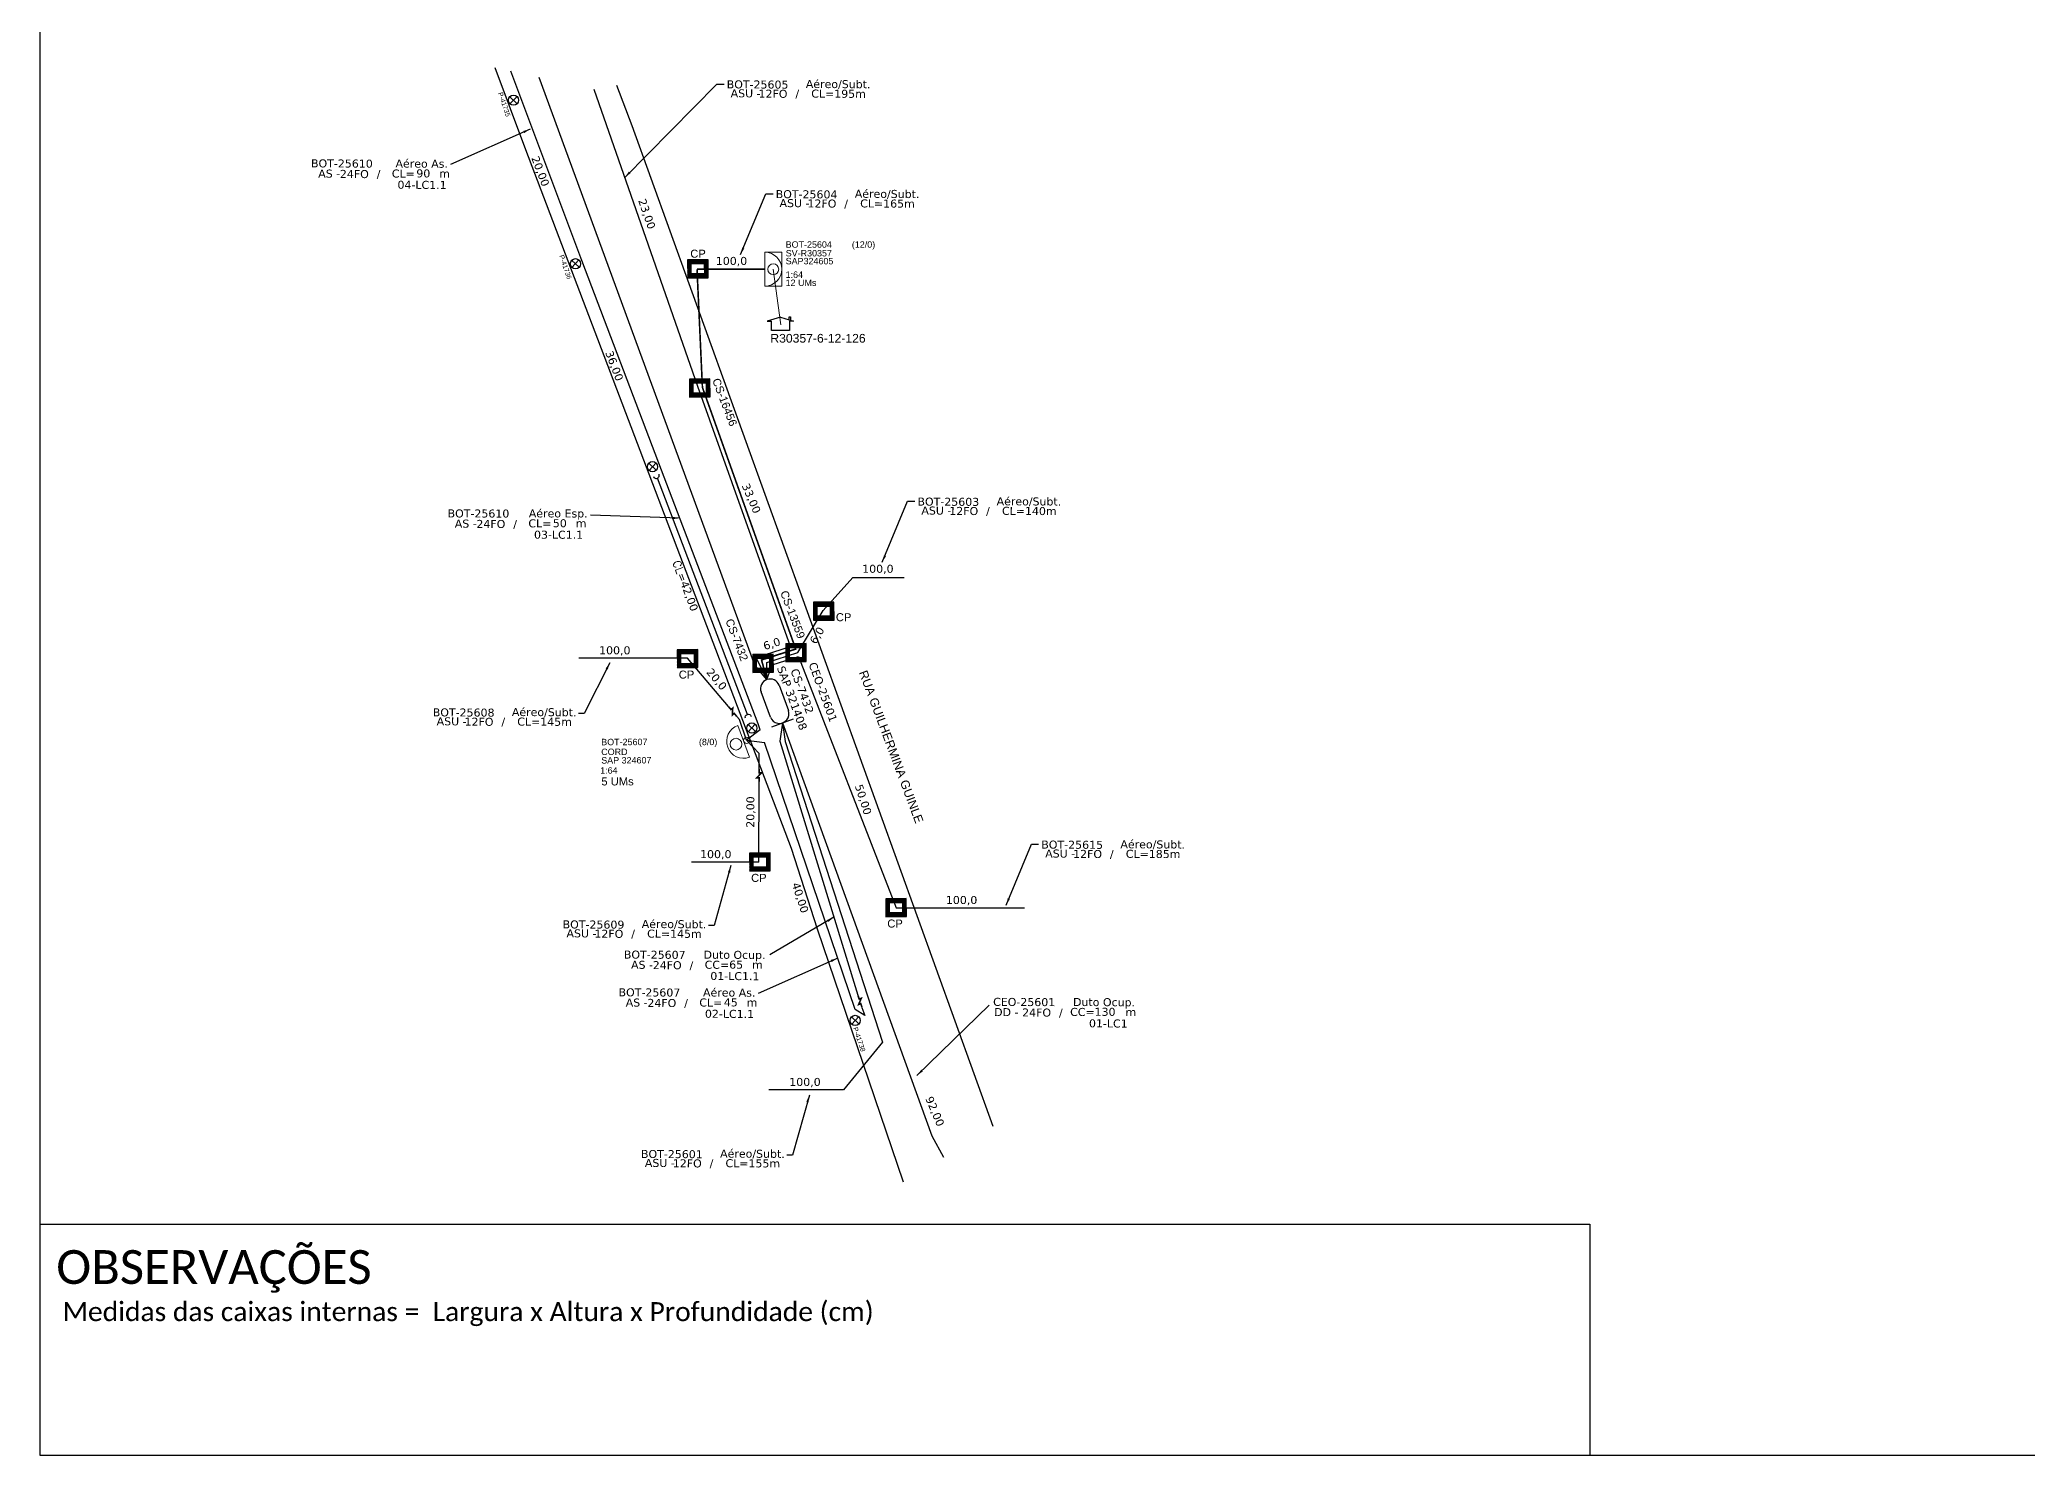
# Model space of a CAD drawing. Extents: x -89 to 749, y 705 to 1299.
# Drawn here: x -89.3 to 330, y 705 to 1003.7 of the extents above; entities that cross this region are included whole.
import ezdxf
from ezdxf.enums import TextEntityAlignment as Align

# ---------------------------------------------------------------- set-up
doc = ezdxf.new("R2010")
doc.units = 0
for name, color, linetype in [('10.1-Caixas Subterrâneas', 5, 'Continuous'), ('20.4-CEOS', 1, 'Continuous'), ('20.5-CEO', 1, 'Continuous'), ('CAP a instalar', 1, 'Continuous'), ('celulas gpon', 7, 'Continuous'), ('label_cabos', 7, 'Continuous'), ('Legenda', 1, 'Continuous'), ('locais legendas', 7, 'Continuous'), ('QUADRA', 7, 'Continuous'), ('Subida Lateral', 5, 'Continuous'), ('surveys', 7, 'Continuous'), ('surveys legendas', 7, 'Continuous')]:
    doc.layers.add(name, color=color, linetype=linetype)
for name, color, linetype, lineweight in [("20.0-LEGENDA DOS CDO'S", 1, 'Continuous', 0), ('20.1-CDO_INTERIOR', 1, 'Continuous', 0), ('20.2-CDO_POSTE', 1, 'Continuous', 5), ('20.6-CORDOALHA_SUPORTE', 7, 'Continuous', 25), ('CORDOALHA_SUPORTE', 7, 'Continuous', 25), ('Segmento Logradouro Texto', 7, 'Continuous', 0)]:
    doc.layers.add(name, color=color, linetype=linetype, lineweight=lineweight)
doc.layers.add('DROP DE CLIENTE', color=140, linetype='Continuous', plot=False)
doc.layers.add('EXTRA', color=50, linetype='Continuous', plot=False)
doc.styles.add('ARIAL', font='arial.ttf')
doc.styles.add('DIGICADE', font='arial.ttf')
doc.styles.add('ROMANS', font='romans')
doc.styles.add('siredit', font='verdana.ttf')
doc.styles.get("Standard").update_dxf_attribs({"font": 'arial.ttf'})
doc.styles.add('WMF-Calibri0', font='calibri.ttf')
doc.linetypes.add('FENCELINE1', pattern='A,0.25,-0.1,[133,ltypeshp.shx,S=0.1,R=0,X=-0.1,Y=0],-0.1,1', length=1.45)
doc.dimstyles.new('ISO-25', dxfattribs={"dimtxt": 2.5, "dimasz": 2.5, "dimexe": 1.25, "dimexo": 0.625, "dimtad": 1, "dimtxsty": 'Standard', "dimcen": 2.5, "dimadec": 0, "dimazin": 0, "dimtfac": 1, "dimtmove": 0, "dimatfit": 3, "dimfxl": 0, "dimarcsym": 0})

# ---------------------------------------------------------------- blocks, each defined once
blk = doc.blocks.new('SURVEY_SURVEY')
for p, q in [((0, 0.0000152), (-0.0000151, 0.0000108)), ((-0.0000151, 0.0000108), (-0.0000104, 0.0000108)), ((-0.0000103, 0), (-0.0000103, 0.0000108)), ((0.0000103, 0), (-0.0000103, 0)), ((0, 0.0000152), (0.0000151, 0.0000108)), ((0.0000101, 0.0000159), (0.0000117, 0.0000159)), ((0.0000101, 0.0000123), (0.0000101, 0.0000159)), ((0.0000151, 0.0000108), (0.0000103, 0.0000108)), ((0.0000103, 0.0000108), (0.0000103, 0)), ((0.0000117, 0.0000159), (0.0000117, 0.0000119))]:
    blk.add_line(p, q)
blk = doc.blocks.new('*U66')
at = {"color": 0}
blk.add_line((2.14, -0.58), (-2.1, -0.68), dxfattribs=at)
for centre, radius in [((0, 0.38), 0.733), ((0.03, -1.03), 0.393)]:
    blk.add_circle(centre, radius, dxfattribs=at)
blk.add_arc((0.02, -0.63), 2.12, 1.3782, 181.3782, dxfattribs=at)
blk = doc.blocks.new('Inst CDOE-8 CAIXA DIST OPT CDOE 48F_8D C_SPL OPTAP')
at = {"layer": "20.0-LEGENDA DOS CDO'S", "color": 0, "style": 'ARIAL'}
for tag, p, height in [('FID', (0.12, 5.25), 0.8), ('1:XX', (-0.01, 1.7), 0.8), ('SAP', (0.12, 2.96), 0.8), ('CORDOALHA', (0.12, 4.02), 0.8), ('UMS', (0.14, 0.22), 1)]:
    blk.add_attdef(tag, p, '', height=height, rotation=0.118, dxfattribs=at)
at = {"layer": "20.0-LEGENDA DOS CDO'S", "color": 0}
for tag, p, style, flags in [('ID_ATIVIDADE', (0.12, 6.47), 'ARIAL', 3), ('FATOR', (7.92, 6.47), 'ARIAL', 1), ('QTDE', (0.23, -0.97), 'DIGICADE', 3)]:
    blk.add_attdef(tag, p, '', height=0.8, rotation=0.118, dxfattribs=dict(at, style=style, flags=flags))
at = {"layer": "20.0-LEGENDA DOS CDO'S", "color": 0, "style": 'ARIAL'}
blk.add_attdef('FIBRAS_UTILIZADAS', text='', height=0.8, rotation=0.118, dxfattribs=at).set_placement((13.48, 5.26), align=Align.CENTER)
blk = doc.blocks.new('*X58')
at = {"color": 0, "linetype": 'Continuous'}
for p, q in [((-1.25, 0.34099), (-0.49099, 1.1)), ((-1.25, 0.517767), (-0.667767, 1.1)), ((-1.25, 0.694544), (-0.844544, 1.1)), ((-1.25, 0.87132), (-1.02132, 1.1)), ((-1.25, 1.048097), (-1.198097, 1.1)), ((-1.25, 0.164214), (-0.8035, 0.610714)), ((-1.25, -0.012563), (-0.8035, 0.433937)), ((-1.25, -0.18934), (-0.8035, 0.25716)), ((-1.25, -0.366117), (-0.8035, 0.080383)), ((-0.789214, 0.625), (-0.314214, 1.1)), ((-0.612437, 0.625), (-0.137437, 1.1)), ((-0.43566, 0.625), (0.03934, 1.1)), ((-0.258883, 0.625), (0.216117, 1.1)), ((-0.082107, 0.625), (0.392893, 1.1)), ((0.09467, 0.625), (0.56967, 1.1)), ((0.271447, 0.625), (0.746447, 1.1)), ((0.448223, 0.625), (0.923223, 1.1)), ((0.625, 0.625), (1.1, 1.1)), ((0.801777, 0.625), (1.25, 1.073223)), ((0.8035, 0.449947), (1.25, 0.896447)), ((0.8035, 0.27317), (1.25, 0.71967)), ((0.8035, 0.096393), (1.25, 0.542893)), ((0.8035, -0.080383), (1.25, 0.366117)), ((0.8035, -0.25716), (1.25, 0.18934)), ((0.8035, -0.433937), (1.25, 0.012563)), ((-1.25, -0.542893), (-0.8035, -0.096393)), ((-1.25, -0.71967), (-0.8035, -0.27317)), ((-1.25, -0.896447), (-0.8035, -0.449947)), ((-1.25, -1.073223), (-0.801777, -0.625)), ((-1.1, -1.1), (-0.625, -0.625)), ((-0.923223, -1.1), (-0.448223, -0.625)), ((-0.746447, -1.1), (-0.271447, -0.625)), ((-0.56967, -1.1), (-0.09467, -0.625)), ((-0.392893, -1.1), (0.082107, -0.625)), ((-0.216117, -1.1), (0.258883, -0.625)), ((-0.03934, -1.1), (0.43566, -0.625)), ((0.137437, -1.1), (0.612437, -0.625)), ((0.314214, -1.1), (0.789214, -0.625)), ((0.49099, -1.1), (1.25, -0.34099)), ((0.667767, -1.1), (1.25, -0.517767)), ((0.8035, -0.610714), (1.25, -0.164214)), ((0.844544, -1.1), (1.25, -0.694544)), ((1.02132, -1.1), (1.25, -0.87132)), ((1.198097, -1.1), (1.25, -1.048097))]:
    blk.add_line(p, q, dxfattribs=at)
blk = doc.blocks.new('MANHOLE_MQ')
at = {"color": 0, "linetype": 'Continuous'}
for p, q in [((0.0000062, 0.0000057), (-0.0000063, 0.0000057)), ((-0.0000063, 0.0000057), (-0.0000063, -0.0000053)), ((-0.000004, 0.0000033), (0.000004, 0.0000033)), ((-0.000004, -0.0000029), (-0.000004, 0.0000033)), ((0.000004, 0.0000033), (0.000004, -0.0000029)), ((0.0000062, -0.0000053), (0.0000062, 0.0000057)), ((-0.0000063, -0.0000053), (0.0000062, -0.0000053)), ((0.000004, -0.0000029), (-0.000004, -0.0000029)), ((0.000004, -0.0000029), (0.000004, -0.0000029))]:
    blk.add_line(p, q, dxfattribs=at)
at = {"color": 0, "linetype": 'Continuous', "xscale": 5e-06, "yscale": 5e-06, "zscale": 1e-05}
blk.add_blockref('*X58', (0, 0.0000002), dxfattribs=at)
blk = doc.blocks.new('Inst CB DT OCUP CFOA-SM-DD-G-24')
at = {"layer": 'label_cabos', "color": 0, "style": 'siredit'}
for tag, flags, p in [('ID_ATIVIDADE', 3, (1.31, 2.67)), ('FATOR', 1, (11.56, 2.55))]:
    blk.add_attdef(tag, text='', height=1, rotation=359.69, dxfattribs=dict(at, flags=flags)).set_placement(p, align=Align.MIDDLE_CENTER)
for tag, p in [('TIPO_CABO', (1.11, 0)), ('DESTINO_CABO', (3.13, 1.26)), ('CABO', (4.69, -0.05)), ('/', (7.71, -0.05)), ('LANCE', (10.41, 0.02)), ('TIPO_CABO', (13.11, 1.24)), ('UND', (16.46, 0)), ('FID', (13.65, -1.41))]:
    blk.add_attdef(tag, text='', height=1, rotation=359.69, dxfattribs=at).set_placement(p, align=Align.MIDDLE_CENTER)
blk.add_attdef('QTDE', (11.93, -0.45), '', height=1, rotation=359.69, dxfattribs=at)
blk = doc.blocks.new('LEGENDA DOS CABOS')
at = {"layer": 'EXTRA', "color": 0, "style": 'siredit'}
for tag, p in [('ID', (4.6, 0.97)), ('XX', (9.03, 0.97))]:
    blk.add_attdef(tag, text='', height=0.48, rotation=359.69, dxfattribs=at).set_placement(p, align=Align.MIDDLE_CENTER)
at = {"layer": 'Legenda', "color": 0, "style": 'siredit'}
for tag, p in [('TIPO_CABO', (1.31, 0)), ('CABO', (4.69, -0.05)), ('/', (6.81, -0.05)), ('METROS', (10.03, -0.05))]:
    blk.add_attdef(tag, text='', height=0.8, rotation=359.69, dxfattribs=at).set_placement(p, align=Align.MIDDLE_CENTER)
blk = doc.blocks.new('Inst CB ESP CFOA-SM-AS-80-TS-24')
at = {"layer": 'label_cabos', "color": 0, "style": 'siredit'}
for tag, flags, p in [('ID_ATIVIDADE', 3, (1.31, 2.67)), ('FATOR', 1, (11.56, 2.55))]:
    blk.add_attdef(tag, text='', height=1, rotation=359.69, dxfattribs=dict(at, flags=flags)).set_placement(p, align=Align.MIDDLE_CENTER)
for tag, p in [('TIPO_CABO', (1.76, 0)), ('DESTINO_CABO', (3.13, 1.26)), ('CABO', (4.69, -0.05)), ('/', (7.71, -0.05)), ('LANCE', (10.81, 0)), ('TIPO_CABO', (13.11, 1.24)), ('UND', (15.96, 0)), ('FID', (13.15, -1.41))]:
    blk.add_attdef(tag, text='', height=1, rotation=359.69, dxfattribs=at).set_placement(p, align=Align.MIDDLE_CENTER)
blk.add_attdef('QTDE', (12.43, -0.47), '', height=1, rotation=359.69, dxfattribs=at)
blk = doc.blocks.new('Inst CB AS CFOA-SM-AS-80-TS-24')
at = {"layer": 'label_cabos', "color": 0, "style": 'siredit'}
for tag, flags, p in [('ID_ATIVIDADE', 3, (1.31, 2.67)), ('FATOR', 1, (11.56, 2.55))]:
    blk.add_attdef(tag, text='', height=1, rotation=359.69, dxfattribs=dict(at, flags=flags)).set_placement(p, align=Align.MIDDLE_CENTER)
for tag, p in [('TIPO_CABO', (1.76, 0)), ('DESTINO_CABO', (3.13, 1.26)), ('CABO', (4.69, -0.05)), ('/', (7.71, -0.05)), ('LANCE', (10.81, 0)), ('TIPO_CABO', (13.11, 1.24)), ('UND', (15.96, 0)), ('FID', (13.15, -1.41))]:
    blk.add_attdef(tag, text='', height=1, rotation=359.69, dxfattribs=at).set_placement(p, align=Align.MIDDLE_CENTER)
blk.add_attdef('QTDE', (12.43, -0.47), '', height=1, rotation=359.69, dxfattribs=at)
blk = doc.blocks.new('Inst CORD ALUMINIO 4.8 MM 3F(sem recursos)')
at = {"layer": '20.6-CORDOALHA_SUPORTE', "color": 0, "lineweight": 0, "style": 'ROMANS'}
blk.add_attdef('LANCE', text='', height=1, dxfattribs=at).set_placement((-0.54, -2.21), align=Align.RIGHT)
at = {"layer": '20.6-CORDOALHA_SUPORTE', "color": 0, "style": 'siredit'}
blk.add_attdef('QTDE', (-0.54, -2.21), '', height=1, rotation=359.69, dxfattribs=at)
at = {"layer": '20.6-CORDOALHA_SUPORTE', "color": 0, "lineweight": 0, "style": 'ROMANS'}
for tag, p, flags in [('FATOR', (-5.2, -4.44), 3), ('ID_ATIVIDADE', (-5.2, -6.67), 3), ('FID', (-5.2, -8.9), 1)]:
    blk.add_attdef(tag, p, '', height=1, dxfattribs=dict(at, flags=flags))
blk = doc.blocks.new('Inst CB DT OCUP CFOA-SM-AS-80-TS-24')
at = {"layer": 'label_cabos', "color": 0, "style": 'siredit'}
for tag, flags, p in [('ID_ATIVIDADE', 3, (1.31, 2.67)), ('FATOR', 1, (11.56, 2.55))]:
    blk.add_attdef(tag, text='', height=1, rotation=359.69, dxfattribs=dict(at, flags=flags)).set_placement(p, align=Align.MIDDLE_CENTER)
for tag, p in [('TIPO_CABO', (1.76, 0)), ('DESTINO_CABO', (3.13, 1.26)), ('CABO', (4.69, -0.05)), ('/', (7.71, -0.05)), ('LANCE', (10.91, 0)), ('TIPO_CABO', (13.11, 1.24)), ('UND', (15.96, 0)), ('FID', (13.15, -1.41))]:
    blk.add_attdef(tag, text='', height=1, rotation=359.69, dxfattribs=at).set_placement(p, align=Align.MIDDLE_CENTER)
blk.add_attdef('QTDE', (12.43, -0.47), '', height=1, rotation=359.69, dxfattribs=at)

msp = doc.modelspace()

# ---------------------------------------------------------------- linework, layer by layer
at = {"color": 1}
for p, q in [((9.83, 991.68), (11.42, 990.2)), ((11.37, 991.73), (9.88, 990.15)), ((22.89, 957.18), (24.48, 955.69)), ((24.42, 957.23), (22.94, 955.64)), ((39.16, 914.35), (40.74, 912.87)), ((40.69, 914.41), (39.21, 912.82)), ((60.1, 859.21), (61.69, 857.73)), ((61.64, 859.26), (60.16, 857.67)), ((81.92, 797.52), (83.51, 796.04)), ((83.46, 797.58), (81.97, 795.99))]:
    msp.add_line(p, q, dxfattribs=at)
msp.add_lwpolyline([(-89.32, 705.02), (749.25, 705.02), (749.25, 1299.02), (-89.32, 1299.02), (-89.32, 705.02)])
at = {"color": 7}
for points in [[(-89.24, 753.78), (237.71, 753.78)], [(237.71, 753.78), (237.71, 705.02)]]:
    msp.add_lwpolyline(points, dxfattribs=at)
at = {"color": 1}
for centre in [(10.62, 990.94), (23.68, 956.44), (39.95, 913.61), (60.9, 858.47), (82.71, 796.78)]:
    msp.add_circle(centre, 1.08, dxfattribs=at)
at = {"layer": '20.1-CDO_INTERIOR', "lineweight": 18}
msp.add_lwpolyline([(67.22, 951.69), (67.23, 958.87), (63.64, 958.87), (63.64, 951.7)], close=True, dxfattribs=at)
msp.add_circle((65.43, 955.28), 1.15, dxfattribs=at)
msp.add_arc((63.64, 955.28), 3.59, 269.9724, 89.9724, dxfattribs=at)
at = {"layer": '20.5-CEO', "color": 5}
for p, q in [((64.81, 860.78), (62.87, 866.1)), ((66.66, 867.48), (68.61, 862.16))]:
    msp.add_line(p, q, dxfattribs=at)
msp.add_lwpolyline([(65.12, 858.74), (69.69, 860.41)], dxfattribs=at)
for centre, start, end in [((64.76, 866.79), 20.0952, 200.0952), ((66.71, 861.47), 200.0952, 20.0952)]:
    msp.add_arc(centre, 2.02, start, end, dxfattribs=at)
at = {"layer": 'CAP a instalar', "color": 255, "linetype": 'FENCELINE1', "ltscale": 3}
for points in [[(62.25, 859.33), (41.3, 914.34), (25.03, 957.13), (10.03, 997.04)], [(84.73, 797.79), (82.69, 799.09), (63.56, 855.44)], [(66.81, 855.7), (83.28, 802.08)]]:
    msp.add_lwpolyline(points, dxfattribs=at)
at = {"layer": 'CAP a instalar', "color": 8, "ltscale": 5}
for points in [[(61.57, 871.7), (16.06, 995.72)], [(49.53, 930.5), (27.61, 993.17)], [(64.07, 868.69), (61.85, 873.38), (69.08, 875.67), (49.53, 930.5)], [(64.07, 868.69), (64.05, 872.31), (70.61, 874.39), (75.93, 883.24), (82.2, 890.21), (93.07, 890.21)], [(55.97, 863), (47.35, 873.21), (24.39, 873.21)], [(64.07, 868.69), (65.17, 871.78), (70.75, 873.55), (91.38, 820.53)], [(64.07, 868.69), (61.57, 871.7)], [(58.3, 860.24), (57.71, 860.93)], [(59.8, 855.88), (58.3, 860.24)], [(67.4, 859.57), (67.92, 855.6)], [(59.8, 855.88), (62.45, 853.09)], [(67.92, 855.6), (88.47, 792.18)], [(62.44, 849.85), (62.45, 853.09)], [(62.38, 830.2), (62.43, 847.15)], [(62.38, 830.2), (48.19, 830.2)], [(91.38, 820.53), (91.38, 820.53), (118.43, 820.5)], [(88.47, 792.18), (80.23, 782.13), (64.47, 782.13)]]:
    msp.add_lwpolyline(points, dxfattribs=at)
at = {"layer": 'CAP a instalar', "color": 1, "ltscale": 5, "const_width": 0.338}
for points in [[(63.64, 955.28), (49.34, 955.28)], [(64.07, 868.69), (62.95, 872.84), (70.16, 875.13), (50.48, 930.34), (49.34, 955.28)]]:
    msp.add_lwpolyline(points, dxfattribs=at)
at = {"layer": 'CAP a instalar', "color": 255, "linetype": 'FENCELINE1', "ltscale": 5}
for points in [[(67.4, 859.57), (66.81, 855.7)], [(62.67, 858.09), (62.25, 859.33)], [(84.14, 799.53), (84.73, 797.79)]]:
    msp.add_lwpolyline(points, dxfattribs=at)
at = {"layer": 'CAP a instalar', "color": 255, "ltscale": 5}
for points in [[(67.4, 859.57), (98.87, 772.45), (101.31, 767.91)], [(62.67, 858.09), (59.8, 855.88)], [(59.8, 855.88), (63.56, 855.44)]]:
    msp.add_lwpolyline(points, dxfattribs=at)
at = {"layer": 'CORDOALHA_SUPORTE', "ltscale": 5}
for points in [[(40.14, 911.51, 1), (41.32, 912.02)], [(59.55, 860.53, -1), (60.77, 860.93)]]:
    msp.add_lwpolyline(points, format="xyb", dxfattribs=at)
msp.add_lwpolyline([(59.96, 861.35), (40.99, 911.17)], dxfattribs=at)
at = {"layer": 'DROP DE CLIENTE', "lineweight": 0}
msp.add_lwpolyline([(65.43, 955.28), (67.05, 943.51)], dxfattribs=at)
at = {"layer": 'QUADRA', "color": 4}
for points in [[(92.93, 762.65), (74.73, 816.06), (69.25, 833.05), (13.25, 980.49), (6.78, 997.76)], [(32.34, 994.14), (35.57, 985.62), (111.72, 774.43)], [(32.34, 994.14), (35.57, 985.62), (111.72, 774.43)]]:
    msp.add_lwpolyline(points, dxfattribs=at)
at = {"layer": 'Subida Lateral', "color": 5, "const_width": 0.338}
for points in [[(55.97, 863), (56.52, 862.36), (56.87, 862.66), (56.83, 861.24), (57.18, 861.57), (57.71, 860.93)], [(62.44, 849.85), (62.44, 849.01), (62.91, 849.01), (61.96, 847.96), (62.43, 847.98), (62.43, 847.15)], [(83.28, 802.08), (83.55, 801.29), (83.99, 801.44), (83.44, 800.14), (83.88, 800.31), (84.14, 799.53)]]:
    msp.add_lwpolyline(points, dxfattribs=at)

# ---------------------------------------------------------------- block references
at = {"color": 2, "lineweight": 0}
ref = msp.add_blockref('LEGENDA DOS CABOS', (54.97, 991.51), dxfattribs=dict(at, xscale=1.687809829081516, yscale=1.687809829081516, zscale=1.687809829081516))
ref.add_attrib('ID', 'BOT-25605', dxfattribs={"layer": 'label_cabos', "color": 0, "height": 1.688, "rotation": 359.69, "style": 'siredit'}).set_placement((62.12, 994.26), align=Align.MIDDLE_CENTER)
ref.add_attrib('CABO', '12FO', dxfattribs={"layer": 'label_cabos', "color": 0, "height": 1.688, "rotation": 359.69, "style": 'siredit'}).set_placement((65.37, 992.31), align=Align.MIDDLE_CENTER)
ref.add_attrib('METROS', 'CL=195m', dxfattribs={"layer": 'label_cabos', "color": 0, "height": 1.688, "rotation": 359.69, "style": 'siredit'}).set_placement((79.2, 992.31), align=Align.MIDDLE_CENTER)
ref.add_attrib('XX', 'Aéreo/Subt.', dxfattribs={"layer": 'label_cabos', "color": 0, "height": 1.6878, "rotation": 359.69, "style": 'siredit'}).set_placement((79.11, 994.34), align=Align.MIDDLE_CENTER)
ref.add_attrib('/', '/', dxfattribs={"layer": 'label_cabos', "color": 0, "height": 1.69, "rotation": 359.69, "style": 'siredit'}).set_placement((70.48, 992.31), align=Align.MIDDLE_CENTER)
ref.add_attrib('TIPO_CABO', 'ASU -', dxfattribs={"layer": 'label_cabos', "color": 0, "height": 1.688, "rotation": 359.69, "style": 'siredit'}).set_placement((59.59, 992.39), align=Align.MIDDLE_CENTER)
ref = msp.add_blockref('Inst CB AS CFOA-SM-AS-80-TS-24', (-30.86, 975.46), dxfattribs=dict(at, xscale=1.687809829081516, yscale=1.687809829081516, zscale=1.687809829081516))
ref.add_attrib('DESTINO_CABO', 'BOT-25610', dxfattribs={"layer": 'label_cabos', "color": 0, "height": 1.688, "rotation": 359.69, "style": 'siredit'}).set_placement((-25.58, 977.59), align=Align.MIDDLE_CENTER)
ref.add_attrib('TIPO_CABO', 'Aéreo As.', dxfattribs={"layer": 'label_cabos', "color": 0, "height": 1.688, "rotation": 359.69, "style": 'siredit'}).set_placement((-8.74, 977.56), align=Align.MIDDLE_CENTER)
ref.add_attrib('CABO', '24FO', dxfattribs={"layer": 'label_cabos', "color": 0, "height": 1.688, "rotation": 359.69, "style": 'siredit'}).set_placement((-22.95, 975.37), align=Align.MIDDLE_CENTER)
ref.add_attrib('/', '/', dxfattribs={"layer": 'label_cabos', "color": 0, "height": 1.69, "rotation": 359.69, "style": 'siredit'}).set_placement((-17.84, 975.37), align=Align.MIDDLE_CENTER)
ref.add_attrib('TIPO_CABO', 'AS - ', dxfattribs={"layer": 'label_cabos', "color": 0, "height": 1.688, "rotation": 359.69, "style": 'siredit'}).set_placement((-27.89, 975.45), align=Align.MIDDLE_CENTER)
ref.add_attrib('FID', '04-LC1.1', dxfattribs={"layer": 'label_cabos', "color": 0, "height": 1.688, "rotation": 359.69, "style": 'siredit'}).set_placement((-8.67, 973.08), align=Align.MIDDLE_CENTER)
ref.add_attrib('LANCE', 'CL=', dxfattribs={"layer": 'label_cabos', "color": 0, "height": 1.688, "rotation": 359.69, "style": 'siredit'}).set_placement((-12.62, 975.46), align=Align.MIDDLE_CENTER)
ref.add_attrib('QTDE', '90', (-9.88, 974.66), dxfattribs={"layer": 'label_cabos', "color": 0, "height": 1.688, "rotation": 359.69, "style": 'siredit'})
ref.add_attrib('UND', 'm', dxfattribs={"layer": 'label_cabos', "color": 0, "height": 1.69, "rotation": 359.69, "style": 'siredit'}).set_placement((-3.92, 975.46), align=Align.MIDDLE_CENTER)
ref = msp.add_blockref('LEGENDA DOS CABOS', (65.29, 968.34), dxfattribs=dict(at, xscale=1.687809829081516, yscale=1.687809829081516, zscale=1.687809829081516))
ref.add_attrib('ID', 'BOT-25604', dxfattribs={"layer": 'label_cabos', "color": 0, "height": 1.688, "rotation": 359.69, "style": 'siredit'}).set_placement((72.45, 971.09), align=Align.MIDDLE_CENTER)
ref.add_attrib('CABO', '12FO', dxfattribs={"layer": 'label_cabos', "color": 0, "height": 1.688, "rotation": 359.69, "style": 'siredit'}).set_placement((75.69, 969.14), align=Align.MIDDLE_CENTER)
ref.add_attrib('METROS', 'CL=165m', dxfattribs={"layer": 'label_cabos', "color": 0, "height": 1.688, "rotation": 359.69, "style": 'siredit'}).set_placement((89.52, 969.14), align=Align.MIDDLE_CENTER)
ref.add_attrib('XX', 'Aéreo/Subt.', dxfattribs={"layer": 'label_cabos', "color": 0, "height": 1.6878, "rotation": 359.69, "style": 'siredit'}).set_placement((89.44, 971.17), align=Align.MIDDLE_CENTER)
ref.add_attrib('/', '/', dxfattribs={"layer": 'label_cabos', "color": 0, "height": 1.69, "rotation": 359.69, "style": 'siredit'}).set_placement((80.8, 969.14), align=Align.MIDDLE_CENTER)
ref.add_attrib('TIPO_CABO', 'ASU -', dxfattribs={"layer": 'label_cabos', "color": 0, "height": 1.688, "rotation": 359.69, "style": 'siredit'}).set_placement((69.91, 969.22), align=Align.MIDDLE_CENTER)
ref = msp.add_blockref('LEGENDA DOS CABOS', (95.21, 903.47), dxfattribs=dict(at, xscale=1.687809829081516, yscale=1.687809829081516, zscale=1.687809829081516))
ref.add_attrib('ID', 'BOT-25603', dxfattribs={"layer": 'label_cabos', "color": 0, "height": 1.688, "rotation": 359.69, "style": 'siredit'}).set_placement((102.36, 906.22), align=Align.MIDDLE_CENTER)
ref.add_attrib('CABO', '12FO', dxfattribs={"layer": 'label_cabos', "color": 0, "height": 1.688, "rotation": 359.69, "style": 'siredit'}).set_placement((105.61, 904.27), align=Align.MIDDLE_CENTER)
ref.add_attrib('METROS', 'CL=140m', dxfattribs={"layer": 'label_cabos', "color": 0, "height": 1.688, "rotation": 359.69, "style": 'siredit'}).set_placement((119.44, 904.27), align=Align.MIDDLE_CENTER)
ref.add_attrib('XX', 'Aéreo/Subt.', dxfattribs={"layer": 'label_cabos', "color": 0, "height": 1.6878, "rotation": 359.69, "style": 'siredit'}).set_placement((119.36, 906.29), align=Align.MIDDLE_CENTER)
ref.add_attrib('/', '/', dxfattribs={"layer": 'label_cabos', "color": 0, "height": 1.69, "rotation": 359.69, "style": 'siredit'}).set_placement((110.72, 904.27), align=Align.MIDDLE_CENTER)
ref.add_attrib('TIPO_CABO', 'ASU -', dxfattribs={"layer": 'label_cabos', "color": 0, "height": 1.688, "rotation": 359.69, "style": 'siredit'}).set_placement((99.83, 904.35), align=Align.MIDDLE_CENTER)
ref = msp.add_blockref('Inst CB ESP CFOA-SM-AS-80-TS-24', (-2.05, 901.6), dxfattribs=dict(at, xscale=1.687809829081516, yscale=1.687809829081516, zscale=1.687809829081516, rotation=0.1315642785740554))
ref.add_attrib('DESTINO_CABO', 'BOT-25610', dxfattribs={"layer": 'label_cabos', "color": 0, "height": 1.688, "rotation": 359.8216, "style": 'siredit'}).set_placement((3.23, 903.74), align=Align.MIDDLE_CENTER)
ref.add_attrib('TIPO_CABO', 'Aéreo Esp.', dxfattribs={"layer": 'label_cabos', "color": 0, "height": 1.688, "rotation": 359.8216, "style": 'siredit'}).set_placement((20.06, 903.75), align=Align.MIDDLE_CENTER)
ref.add_attrib('CABO', '24FO', dxfattribs={"layer": 'label_cabos', "color": 0, "height": 1.688, "rotation": 359.8216, "style": 'siredit'}).set_placement((5.85, 901.53), align=Align.MIDDLE_CENTER)
ref.add_attrib('/', '/', dxfattribs={"layer": 'label_cabos', "color": 0, "height": 1.69, "rotation": 359.8216, "style": 'siredit'}).set_placement((10.97, 901.54), align=Align.MIDDLE_CENTER)
ref.add_attrib('TIPO_CABO', 'AS - ', dxfattribs={"layer": 'label_cabos', "color": 0, "height": 1.688, "rotation": 359.8216, "style": 'siredit'}).set_placement((0.92, 901.6), align=Align.MIDDLE_CENTER)
ref.add_attrib('FID', '03-LC1.1', dxfattribs={"layer": 'label_cabos', "color": 0, "height": 1.688, "rotation": 359.8216, "style": 'siredit'}).set_placement((20.14, 899.26), align=Align.MIDDLE_CENTER)
ref.add_attrib('LANCE', 'CL=', dxfattribs={"layer": 'label_cabos', "color": 0, "height": 1.688, "rotation": 359.8216, "style": 'siredit'}).set_placement((16.19, 901.65), align=Align.MIDDLE_CENTER)
ref.add_attrib('QTDE', '50', (18.92, 900.85), dxfattribs={"layer": 'label_cabos', "color": 0, "height": 1.688, "rotation": 359.8216, "style": 'siredit'})
ref.add_attrib('UND', 'm', dxfattribs={"layer": 'label_cabos', "color": 0, "height": 1.69, "rotation": 359.8216, "style": 'siredit'}).set_placement((24.89, 901.67), align=Align.MIDDLE_CENTER)
at = {"color": 0, "lineweight": 0, "xscale": 1.687809829081516, "yscale": 1.687809829081516, "zscale": 1.687809829081516, "rotation": 290.8432581549266}
msp.add_blockref('Inst CORD ALUMINIO 4.8 MM 3F(sem recursos)', (49.59, 889.6), dxfattribs=at).add_auto_attribs({'QTDE': '42,00', 'LANCE': 'CL='})
at = {"color": 2, "lineweight": 0}
ref = msp.add_blockref('LEGENDA DOS CABOS', (-7.05, 859), dxfattribs=dict(at, xscale=1.687809829081516, yscale=1.687809829081516, zscale=1.687809829081516))
ref.add_attrib('ID', 'BOT-25608', dxfattribs={"layer": 'label_cabos', "color": 0, "height": 1.688, "rotation": 359.69, "style": 'siredit'}).set_placement((0.11, 861.75), align=Align.MIDDLE_CENTER)
ref.add_attrib('CABO', '12FO', dxfattribs={"layer": 'label_cabos', "color": 0, "height": 1.688, "rotation": 359.69, "style": 'siredit'}).set_placement((3.35, 859.8), align=Align.MIDDLE_CENTER)
ref.add_attrib('METROS', 'CL=145m', dxfattribs={"layer": 'label_cabos', "color": 0, "height": 1.688, "rotation": 359.69, "style": 'siredit'}).set_placement((17.18, 859.8), align=Align.MIDDLE_CENTER)
ref.add_attrib('XX', 'Aéreo/Subt.', dxfattribs={"layer": 'label_cabos', "color": 0, "height": 1.6878, "rotation": 359.69, "style": 'siredit'}).set_placement((17.1, 861.82), align=Align.MIDDLE_CENTER)
ref.add_attrib('/', '/', dxfattribs={"layer": 'label_cabos', "color": 0, "height": 1.69, "rotation": 359.69, "style": 'siredit'}).set_placement((8.46, 859.8), align=Align.MIDDLE_CENTER)
ref.add_attrib('TIPO_CABO', 'ASU -', dxfattribs={"layer": 'label_cabos', "color": 0, "height": 1.688, "rotation": 359.69, "style": 'siredit'}).set_placement((-2.43, 859.88), align=Align.MIDDLE_CENTER)
ref = msp.add_blockref('LEGENDA DOS CABOS', (121.32, 831.1), dxfattribs=dict(at, xscale=1.687809829081516, yscale=1.687809829081516, zscale=1.687809829081516))
ref.add_attrib('ID', 'BOT-25615', dxfattribs={"layer": 'label_cabos', "color": 0, "height": 1.688, "rotation": 359.69, "style": 'siredit'}).set_placement((128.48, 833.85), align=Align.MIDDLE_CENTER)
ref.add_attrib('CABO', '12FO', dxfattribs={"layer": 'label_cabos', "color": 0, "height": 1.688, "rotation": 359.69, "style": 'siredit'}).set_placement((131.73, 831.9), align=Align.MIDDLE_CENTER)
ref.add_attrib('METROS', 'CL=185m', dxfattribs={"layer": 'label_cabos', "color": 0, "height": 1.688, "rotation": 359.69, "style": 'siredit'}).set_placement((145.56, 831.9), align=Align.MIDDLE_CENTER)
ref.add_attrib('XX', 'Aéreo/Subt.', dxfattribs={"layer": 'label_cabos', "color": 0, "height": 1.6878, "rotation": 359.69, "style": 'siredit'}).set_placement((145.47, 833.92), align=Align.MIDDLE_CENTER)
ref.add_attrib('/', '/', dxfattribs={"layer": 'label_cabos', "color": 0, "height": 1.69, "rotation": 359.69, "style": 'siredit'}).set_placement((136.84, 831.9), align=Align.MIDDLE_CENTER)
ref.add_attrib('TIPO_CABO', 'ASU -', dxfattribs={"layer": 'label_cabos', "color": 0, "height": 1.688, "rotation": 359.69, "style": 'siredit'}).set_placement((125.95, 831.98), align=Align.MIDDLE_CENTER)
ref = msp.add_blockref('LEGENDA DOS CABOS', (20.34, 814.26), dxfattribs=dict(at, xscale=1.687809829081516, yscale=1.687809829081516, zscale=1.687809829081516))
ref.add_attrib('ID', 'BOT-25609', dxfattribs={"layer": 'label_cabos', "color": 0, "height": 1.688, "rotation": 359.69, "style": 'siredit'}).set_placement((27.5, 817.01), align=Align.MIDDLE_CENTER)
ref.add_attrib('CABO', '12FO', dxfattribs={"layer": 'label_cabos', "color": 0, "height": 1.688, "rotation": 359.69, "style": 'siredit'}).set_placement((30.74, 815.06), align=Align.MIDDLE_CENTER)
ref.add_attrib('METROS', 'CL=145m', dxfattribs={"layer": 'label_cabos', "color": 0, "height": 1.688, "rotation": 359.69, "style": 'siredit'}).set_placement((44.57, 815.06), align=Align.MIDDLE_CENTER)
ref.add_attrib('XX', 'Aéreo/Subt.', dxfattribs={"layer": 'label_cabos', "color": 0, "height": 1.6878, "rotation": 359.69, "style": 'siredit'}).set_placement((44.49, 817.09), align=Align.MIDDLE_CENTER)
ref.add_attrib('/', '/', dxfattribs={"layer": 'label_cabos', "color": 0, "height": 1.69, "rotation": 359.69, "style": 'siredit'}).set_placement((35.85, 815.06), align=Align.MIDDLE_CENTER)
ref.add_attrib('TIPO_CABO', 'ASU -', dxfattribs={"layer": 'label_cabos', "color": 0, "height": 1.688, "rotation": 359.69, "style": 'siredit'}).set_placement((24.96, 815.14), align=Align.MIDDLE_CENTER)
ref = msp.add_blockref('Inst CB DT OCUP CFOA-SM-AS-80-TS-24', (35.14, 808.51), dxfattribs=dict(at, xscale=1.687809829081516, yscale=1.687809829081516, zscale=1.687809829081516))
ref.add_attrib('DESTINO_CABO', 'BOT-25607', dxfattribs={"layer": 'label_cabos', "color": 0, "height": 1.688, "rotation": 359.69, "style": 'siredit'}).set_placement((40.42, 810.64), align=Align.MIDDLE_CENTER)
ref.add_attrib('CABO', '24FO', dxfattribs={"layer": 'label_cabos', "color": 0, "height": 1.688, "rotation": 359.69, "style": 'siredit'}).set_placement((43.05, 808.43), align=Align.MIDDLE_CENTER)
ref.add_attrib('TIPO_CABO', 'Duto Ocup.', dxfattribs={"layer": 'label_cabos', "color": 0, "height": 1.688, "rotation": 359.69, "style": 'siredit'}).set_placement((57.26, 810.61), align=Align.MIDDLE_CENTER)
ref.add_attrib('/', '/', dxfattribs={"layer": 'label_cabos', "color": 0, "height": 1.69, "rotation": 359.69, "style": 'siredit'}).set_placement((48.16, 808.43), align=Align.MIDDLE_CENTER)
ref.add_attrib('TIPO_CABO', 'AS - ', dxfattribs={"layer": 'label_cabos', "color": 0, "height": 1.688, "rotation": 359.69, "style": 'siredit'}).set_placement((38.11, 808.51), align=Align.MIDDLE_CENTER)
ref.add_attrib('FID', '01-LC1.1', dxfattribs={"layer": 'label_cabos', "color": 0, "height": 1.688, "rotation": 359.69, "style": 'siredit'}).set_placement((57.33, 806.13), align=Align.MIDDLE_CENTER)
ref.add_attrib('LANCE', 'CC=', dxfattribs={"layer": 'label_cabos', "color": 0, "height": 1.688, "rotation": 359.69, "style": 'siredit'}).set_placement((53.55, 808.52), align=Align.MIDDLE_CENTER)
ref.add_attrib('QTDE', '65', (56.12, 807.71), dxfattribs={"layer": 'label_cabos', "color": 0, "height": 1.688, "rotation": 359.69, "style": 'siredit'})
ref.add_attrib('UND', 'm', dxfattribs={"layer": 'label_cabos', "color": 0, "height": 1.69, "rotation": 359.69, "style": 'siredit'}).set_placement((62.08, 808.52), align=Align.MIDDLE_CENTER)
ref = msp.add_blockref('Inst CB AS CFOA-SM-AS-80-TS-24', (34.01, 800.55), dxfattribs=dict(at, xscale=1.687809829081516, yscale=1.687809829081516, zscale=1.687809829081516))
ref.add_attrib('DESTINO_CABO', 'BOT-25607', dxfattribs={"layer": 'label_cabos', "color": 0, "height": 1.688, "rotation": 359.69, "style": 'siredit'}).set_placement((39.3, 802.68), align=Align.MIDDLE_CENTER)
ref.add_attrib('TIPO_CABO', 'Aéreo As.', dxfattribs={"layer": 'label_cabos', "color": 0, "height": 1.688, "rotation": 359.69, "style": 'siredit'}).set_placement((56.13, 802.65), align=Align.MIDDLE_CENTER)
ref.add_attrib('CABO', '24FO', dxfattribs={"layer": 'label_cabos', "color": 0, "height": 1.688, "rotation": 359.69, "style": 'siredit'}).set_placement((41.92, 800.46), align=Align.MIDDLE_CENTER)
ref.add_attrib('/', '/', dxfattribs={"layer": 'label_cabos', "color": 0, "height": 1.69, "rotation": 359.69, "style": 'siredit'}).set_placement((47.03, 800.46), align=Align.MIDDLE_CENTER)
ref.add_attrib('TIPO_CABO', 'AS - ', dxfattribs={"layer": 'label_cabos', "color": 0, "height": 1.688, "rotation": 359.69, "style": 'siredit'}).set_placement((36.98, 800.54), align=Align.MIDDLE_CENTER)
ref.add_attrib('FID', '02-LC1.1', dxfattribs={"layer": 'label_cabos', "color": 0, "height": 1.688, "rotation": 359.69, "style": 'siredit'}).set_placement((56.2, 798.16), align=Align.MIDDLE_CENTER)
ref.add_attrib('LANCE', 'CL=', dxfattribs={"layer": 'label_cabos', "color": 0, "height": 1.688, "rotation": 359.69, "style": 'siredit'}).set_placement((52.25, 800.55), align=Align.MIDDLE_CENTER)
ref.add_attrib('QTDE', '45', (54.99, 799.75), dxfattribs={"layer": 'label_cabos', "color": 0, "height": 1.688, "rotation": 359.69, "style": 'siredit'})
ref.add_attrib('UND', 'm', dxfattribs={"layer": 'label_cabos', "color": 0, "height": 1.69, "rotation": 359.69, "style": 'siredit'}).set_placement((60.95, 800.55), align=Align.MIDDLE_CENTER)
ref = msp.add_blockref('Inst CB DT OCUP CFOA-SM-DD-G-24', (113.08, 798.53), dxfattribs=dict(at, xscale=1.687809829081516, yscale=1.687809829081516, zscale=1.687809829081516))
ref.add_attrib('DESTINO_CABO', 'CEO-25601', dxfattribs={"layer": 'label_cabos', "color": 0, "height": 1.688, "rotation": 359.69, "style": 'siredit'}).set_placement((118.36, 800.66), align=Align.MIDDLE_CENTER)
ref.add_attrib('TIPO_CABO', 'Duto Ocup.', dxfattribs={"layer": 'label_cabos', "color": 0, "height": 1.688, "rotation": 359.69, "style": 'siredit'}).set_placement((135.2, 800.63), align=Align.MIDDLE_CENTER)
ref.add_attrib('/', '/', dxfattribs={"layer": 'label_cabos', "color": 0, "height": 1.69, "rotation": 359.69, "style": 'siredit'}).set_placement((126.1, 798.44), align=Align.MIDDLE_CENTER)
ref.add_attrib('FID', '01-LC1', dxfattribs={"layer": 'label_cabos', "color": 0, "height": 1.688, "rotation": 359.69, "style": 'siredit'}).set_placement((136.11, 796.14), align=Align.MIDDLE_CENTER)
ref.add_attrib('LANCE', 'CC=', dxfattribs={"layer": 'label_cabos', "color": 0, "height": 1.688, "rotation": 359.69, "style": 'siredit'}).set_placement((130.64, 798.56), align=Align.MIDDLE_CENTER)
ref.add_attrib('UND', 'm', dxfattribs={"layer": 'label_cabos', "color": 0, "height": 1.69, "rotation": 359.69, "style": 'siredit'}).set_placement((140.86, 798.53), align=Align.MIDDLE_CENTER)
ref.add_attrib('CABO', '24FO', dxfattribs={"layer": 'label_cabos', "color": 0, "height": 1.688, "rotation": 359.69, "style": 'siredit'}).set_placement((120.98, 798.44), align=Align.MIDDLE_CENTER)
ref.add_attrib('TIPO_CABO', 'DD - ', dxfattribs={"layer": 'label_cabos', "color": 0, "height": 1.688, "rotation": 359.69, "style": 'siredit'}).set_placement((114.95, 798.52), align=Align.MIDDLE_CENTER)
ref.add_attrib('QTDE', '130', (133.21, 797.76), dxfattribs={"layer": 'label_cabos', "color": 0, "height": 1.688, "rotation": 359.69, "style": 'siredit'})
ref = msp.add_blockref('LEGENDA DOS CABOS', (36.88, 765.82), dxfattribs=dict(at, xscale=1.687809829081516, yscale=1.687809829081516, zscale=1.687809829081516))
ref.add_attrib('ID', 'BOT-25601', dxfattribs={"layer": 'label_cabos', "color": 0, "height": 1.688, "rotation": 359.69, "style": 'siredit'}).set_placement((44.03, 768.57), align=Align.MIDDLE_CENTER)
ref.add_attrib('CABO', '12FO', dxfattribs={"layer": 'label_cabos', "color": 0, "height": 1.688, "rotation": 359.69, "style": 'siredit'}).set_placement((47.28, 766.62), align=Align.MIDDLE_CENTER)
ref.add_attrib('METROS', 'CL=155m', dxfattribs={"layer": 'label_cabos', "color": 0, "height": 1.688, "rotation": 359.69, "style": 'siredit'}).set_placement((61.11, 766.62), align=Align.MIDDLE_CENTER)
ref.add_attrib('XX', 'Aéreo/Subt.', dxfattribs={"layer": 'label_cabos', "color": 0, "height": 1.6878, "rotation": 359.69, "style": 'siredit'}).set_placement((61.03, 768.65), align=Align.MIDDLE_CENTER)
ref.add_attrib('/', '/', dxfattribs={"layer": 'label_cabos', "color": 0, "height": 1.69, "rotation": 359.69, "style": 'siredit'}).set_placement((52.39, 766.62), align=Align.MIDDLE_CENTER)
ref.add_attrib('TIPO_CABO', 'ASU -', dxfattribs={"layer": 'label_cabos', "color": 0, "height": 1.688, "rotation": 359.69, "style": 'siredit'}).set_placement((41.5, 766.7), align=Align.MIDDLE_CENTER)
at = {"layer": '10.1-Caixas Subterrâneas', "color": 30, "xscale": 345433.9695259607, "yscale": 345433.9695259594, "zscale": 345433.9695259598, "rotation": 180.4029588641663}
for p in [(49.5, 955.44), (49.89, 930.28), (76.05, 883.2), (47.33, 873.17), (63.25, 872.19), (70.21, 874.43), (62.59, 830.28), (91.32, 820.64)]:
    msp.add_blockref('MANHOLE_MQ', p, dxfattribs=at)
at = {"layer": "20.0-LEGENDA DOS CDO'S", "color": 7, "lineweight": 0, "xscale": 1.687809829081516, "yscale": 1.687809829081516, "zscale": 1.687809829081516}
msp.add_blockref('Inst CDOE-8 CAIXA DIST OPT CDOE 48F_8D C_SPL OPTAP', (28.93, 845.98), dxfattribs=at).add_auto_attribs({'FID': 'BOT-25607', 'CORDOALHA': 'CORD', 'SAP': 'SAP 324607', '1:XX': '1:64', 'UMS': '5 UMs', 'FIBRAS_UTILIZADAS': '(8/0)'})
at = {"layer": '20.2-CDO_POSTE', "color": 7, "xscale": -1.687809829081516, "yscale": 1.687809829081516, "zscale": 1.687809829081516, "rotation": 111.2177414102885}
msp.add_blockref('*U66', (58.17, 855.3), dxfattribs=at)
at = {"layer": 'surveys', "color": 255, "xscale": 183597.1879645735, "yscale": 183597.1880495761, "zscale": 183597.1879739401}
msp.add_blockref('SURVEY_SURVEY', (66.94, 942.34), dxfattribs=at)

# ---------------------------------------------------------------- texts
at = {"color": 7, "style": 'WMF-Calibri0'}
msp.add_text('OBSERVAÇÕES', height=7.1308, dxfattribs=at).set_placement((-85.83, 741.17))
at = {"color": 7, "insert": (-84.48, 737.33), "char_height": 4, "width": 658.8434, "attachment_point": 1, "style": 'WMF-Calibri0'}
msp.add_mtext('Medidas das caixas internas =  Largura x Altura x Profundidade (cm)', dxfattribs=at)
at = {"layer": "20.0-LEGENDA DOS CDO'S", "color": 1, "style": 'ARIAL'}
for s, p in [('BOT-25604', (68.04, 959.82)), ('SV-R30357', (68.05, 957.98)), ('SAP324605', (68.04, 956.32)), ('1:64', (68.03, 953.46)), ('12 UMs', (68.03, 951.75))]:
    msp.add_text(s, height=1.35, rotation=359.9724, dxfattribs=at).set_placement(p)
msp.add_text('             (12/0)', height=1.3502, rotation=359.9724, dxfattribs=at).set_placement((81.06, 959.82), align=Align.CENTER)
at = {"layer": '20.4-CEOS', "color": 5, "style": 'siredit'}
msp.add_text('CEO-25601', height=1.704, rotation=290.0952, dxfattribs=at).set_placement((76.72, 866.35), align=Align.TOP_CENTER)
at = {"layer": '20.5-CEO', "color": 5, "style": 'siredit'}
for s, p in [('SAP 321408', (70.22, 865.08)), ('CS-7432', (72.34, 866.55))]:
    msp.add_text(s, height=1.711, rotation=290.0952, dxfattribs=at).set_placement(p, align=Align.TOP_CENTER)
at = {"layer": 'celulas gpon', "style": 'siredit'}
for s, rotation, p in [('20,00', 290.7987, (14.35, 978.76)), ('23,00', 289.277, (36.89, 969.8)), ('36,00', 290.7987, (29.95, 937.7)), ('33,00', 293.0343, (58.74, 909.65)), ('6,0', 17.6119, (63.61, 874.9)), ('6,0', 59.022, (74.41, 876.01)), ('20,0', 310.1744, (51.19, 870.2)), ('20,00', 89.8224, (61.42, 837.43)), ('50,00', 287.8779, (82.61, 846.28)), ('40,00', 287.8779, (69.32, 825.57)), ('92,00', 293.0343, (97.47, 780.31))]:
    msp.add_text(s, height=1.688, rotation=rotation, dxfattribs=at).set_placement(p)
for p in [(53.3, 956.19), (84.18, 891.23), (28.68, 874.03), (49.98, 831.02), (101.84, 821.34), (68.8, 782.95)]:
    msp.add_text('100,0', height=1.688, dxfattribs=at).set_placement(p)
at = {"layer": 'locais legendas', "color": 10}
for s, p in [('P-41735', (7.34, 992.42)), ('P-41736', (20.26, 958.11)), ('P-41738', (82.23, 795.15))]:
    msp.add_text(s, height=1.013, rotation=288.8112, dxfattribs=at).set_placement(p)
at = {"layer": 'locais legendas', "color": 30}
for p in [(47.92, 957.71), (78.63, 881.01), (45.49, 868.9), (60.75, 826.01), (89.48, 816.37)]:
    msp.add_text('CP', height=1.688, dxfattribs=at).set_placement(p)
for s, p in [('CS-16456', (52.51, 931.89)), ('CS-13559', (66.85, 887.08)), ('CS-7432', (55.3, 881.13))]:
    msp.add_text(s, height=1.688, rotation=290.8433, dxfattribs=at).set_placement(p)
at = {"layer": 'Segmento Logradouro Texto', "color": 5, "linetype": 'Continuous', "insert": (85.18, 870.85), "char_height": 1.836, "width": 34.7144, "attachment_point": 1, "rotation": 290.5287, "style": 'DIGICADE'}
msp.add_mtext('RUA GUILHERMINA GUINLE', dxfattribs=at)
at = {"layer": 'surveys legendas'}
msp.add_text('R30357-6-12-126', height=1.836, dxfattribs=at).set_placement((64.81, 939.79))

# ---------------------------------------------------------------- leaders
at = {"color": 2, "lineweight": 0}
for points, override in [([(34.09, 974.64), (53.51, 994.36), (55.05, 994.36)], {"dimasz": 1.5, "dimtad": 0}), ([(14.15, 984.83), (-2.65, 977.38)], {"dimasz": 1.5, "dimtad": 0}), ([(58.51, 958.35), (63.84, 971.19), (65.38, 971.19)], {"dimasz": 1.5, "dimtad": 0}), ([(88.43, 893.48), (93.76, 906.31), (95.3, 906.31)], {"dimasz": 1.5, "dimtad": 0}), ([(45.72, 902.74), (26.86, 903.39)], {"dimasz": 1.5, "dimtad": 0}), ([(30.96, 872.25), (25.54, 861.54), (24.36, 861.54)], {"dimasz": 1.5, "dimtad": 0}), ([(114.55, 821.11), (119.87, 833.94), (121.41, 833.94)], {"dimasz": 1.5, "dimtad": 0}), ([(56.5, 829.44), (52.93, 816.81), (51.75, 816.81)], {"dimasz": 1.5, "dimtad": 0}), ([(78.22, 818.53), (64.68, 810.6)], {"dimasz": 1.5, "dimtad": 0}), ([(79.02, 809.92), (62.22, 802.46)], {"dimasz": 1.5, "dimtad": 0}), ([(95.73, 785.14), (110.98, 799.99)], {"dimasz": 1.5, "dimgap": 0.625, "dimtad": 0}), ([(73.04, 781), (69.46, 768.37), (68.28, 768.37)], {"dimasz": 1.5, "dimtad": 0})]:
    msp.add_leader(points, dimstyle='ISO-25', override=override, dxfattribs=at)

doc.saveas('drawing.dxf')
